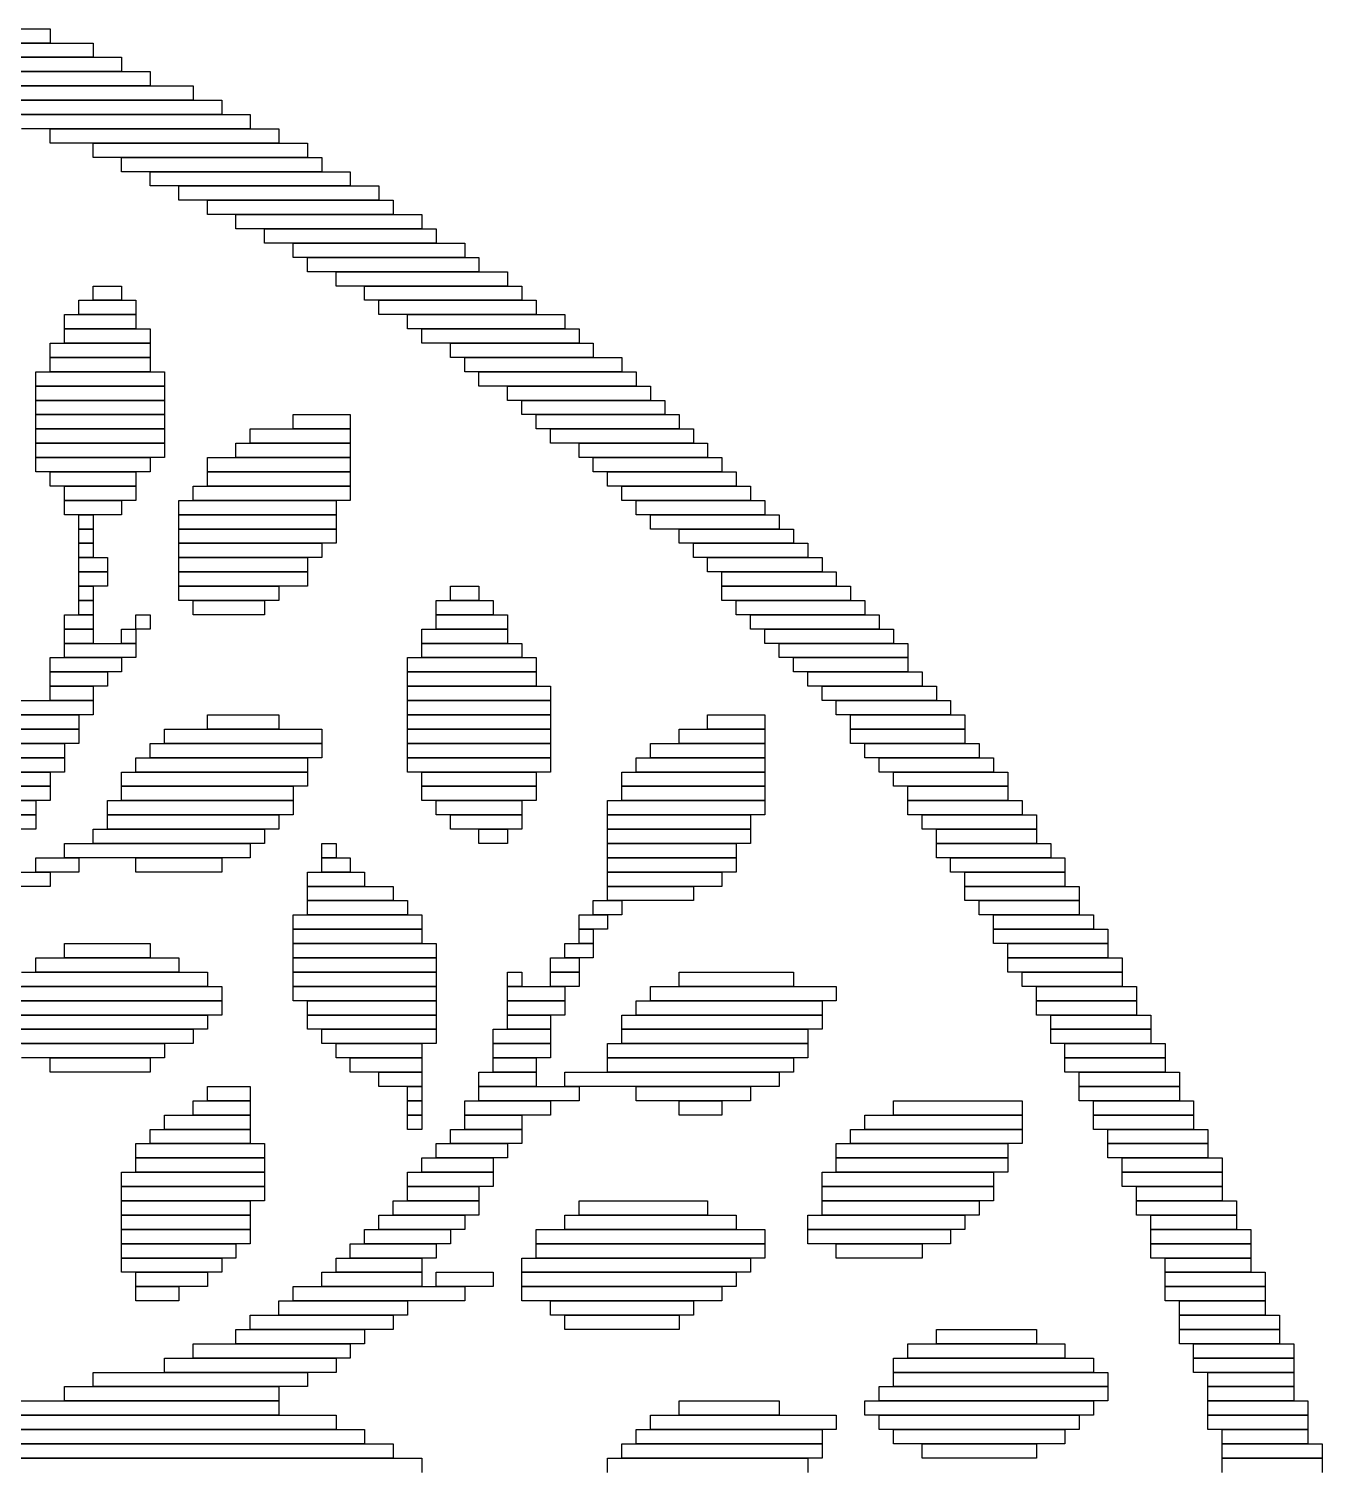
# Model space of a CAD drawing. Extents: x 28 to 995, y 169 to 891.
# Drawn here: x 223.5 to 314, y 356.5 to 457 of the extents above; entities that cross this region are included whole.
import ezdxf

# ---------------------------------------------------------------- set-up
doc = ezdxf.new("R2010")
doc.units = 0

msp = doc.modelspace()

# ---------------------------------------------------------------- linework, layer by layer
for p, q in [((203, 457), (225, 457)), ((225, 457), (225, 456)), ((225, 456), (203, 456)), ((207, 456), (228, 456)), ((228, 456), (228, 455)), ((228, 455), (207, 455)), ((211, 455), (230, 455)), ((230, 455), (230, 454)), ((230, 454), (211, 454)), ((215, 454), (232, 454)), ((232, 454), (232, 453)), ((232, 453), (215, 453)), ((217, 453), (235, 453)), ((235, 453), (235, 452)), ((235, 452), (217, 452)), ((220, 452), (237, 452)), ((237, 452), (237, 451)), ((237, 451), (220, 451)), ((223, 451), (239, 451)), ((239, 451), (239, 450)), ((239, 450), (223, 450)), ((225, 450), (241, 450)), ((225, 449), (225, 450)), ((241, 450), (241, 449)), ((241, 449), (225, 449)), ((228, 449), (243, 449)), ((228, 448), (228, 449)), ((243, 449), (243, 448)), ((243, 448), (228, 448)), ((230, 448), (244, 448)), ((230, 447), (230, 448)), ((244, 448), (244, 447)), ((244, 447), (230, 447)), ((232, 447), (246, 447)), ((232, 446), (232, 447)), ((246, 447), (246, 446)), ((246, 446), (232, 446)), ((234, 446), (248, 446)), ((234, 445), (234, 446)), ((248, 446), (248, 445)), ((248, 445), (234, 445)), ((236, 445), (249, 445)), ((236, 444), (236, 445)), ((249, 445), (249, 444)), ((249, 444), (236, 444)), ((238, 444), (251, 444)), ((238, 443), (238, 444)), ((251, 444), (251, 443)), ((251, 443), (238, 443)), ((240, 443), (252, 443)), ((240, 442), (240, 443)), ((252, 443), (252, 442)), ((252, 442), (240, 442)), ((242, 442), (254, 442)), ((242, 441), (242, 442)), ((254, 442), (254, 441)), ((254, 441), (242, 441)), ((243, 441), (255, 441)), ((243, 440), (243, 441)), ((255, 441), (255, 440)), ((255, 440), (243, 440)), ((245, 440), (257, 440)), ((245, 439), (245, 440)), ((257, 440), (257, 439)), ((228, 439), (230, 439)), ((228, 438), (228, 439)), ((230, 439), (230, 438)), ((257, 439), (245, 439)), ((247, 439), (258, 439)), ((247, 438), (247, 439)), ((258, 439), (258, 438)), ((227, 438), (231, 438)), ((227, 437), (227, 438)), ((230, 438), (228, 438)), ((231, 438), (231, 437)), ((258, 438), (247, 438)), ((248, 438), (259, 438)), ((248, 437), (248, 438)), ((259, 438), (259, 437)), ((226, 437), (231, 437)), ((226, 436), (226, 437)), ((231, 437), (227, 437)), ((231, 437), (231, 436)), ((259, 437), (248, 437)), ((250, 437), (261, 437)), ((250, 436), (250, 437)), ((261, 437), (261, 436)), ((231, 436), (226, 436)), ((226, 436), (232, 436)), ((226, 435), (226, 436)), ((232, 436), (232, 435)), ((261, 436), (250, 436)), ((251, 436), (262, 436)), ((251, 435), (251, 436)), ((262, 436), (262, 435)), ((225, 435), (232, 435)), ((225, 434), (225, 435)), ((232, 435), (226, 435)), ((232, 435), (232, 434)), ((262, 435), (251, 435)), ((253, 435), (263, 435)), ((253, 434), (253, 435)), ((263, 435), (263, 434)), ((232, 434), (225, 434)), ((225, 434), (232, 434)), ((225, 433), (225, 434)), ((232, 434), (232, 433)), ((263, 434), (253, 434)), ((254, 434), (265, 434)), ((254, 433), (254, 434)), ((265, 434), (265, 433)), ((224, 433), (233, 433)), ((224, 432), (224, 433)), ((232, 433), (225, 433)), ((233, 433), (233, 432)), ((265, 433), (254, 433)), ((255, 433), (266, 433)), ((255, 432), (255, 433)), ((266, 433), (266, 432)), ((233, 432), (224, 432)), ((224, 432), (233, 432)), ((224, 431), (224, 432)), ((233, 432), (233, 431)), ((266, 432), (255, 432)), ((257, 432), (267, 432)), ((257, 431), (257, 432)), ((267, 432), (267, 431)), ((233, 431), (224, 431)), ((224, 431), (233, 431)), ((224, 430), (224, 431)), ((233, 431), (233, 430)), ((267, 431), (257, 431)), ((258, 431), (268, 431)), ((258, 430), (258, 431)), ((268, 431), (268, 430)), ((233, 430), (224, 430)), ((224, 430), (233, 430)), ((224, 429), (224, 430)), ((233, 430), (233, 429)), ((242, 430), (246, 430)), ((242, 429), (242, 430)), ((246, 430), (246, 429)), ((268, 430), (258, 430)), ((259, 430), (269, 430)), ((259, 429), (259, 430)), ((269, 430), (269, 429)), ((233, 429), (224, 429)), ((224, 429), (233, 429)), ((224, 428), (224, 429)), ((233, 429), (233, 428)), ((239, 429), (246, 429)), ((239, 428), (239, 429)), ((246, 429), (242, 429)), ((246, 429), (246, 428)), ((269, 429), (259, 429)), ((260, 429), (270, 429)), ((260, 428), (260, 429)), ((270, 429), (270, 428)), ((233, 428), (224, 428)), ((224, 428), (233, 428)), ((224, 427), (224, 428)), ((233, 428), (233, 427)), ((238, 428), (246, 428)), ((238, 427), (238, 428)), ((246, 428), (239, 428)), ((246, 428), (246, 427)), ((270, 428), (260, 428)), ((262, 428), (271, 428)), ((262, 427), (262, 428)), ((271, 428), (271, 427)), ((233, 427), (224, 427)), ((224, 427), (232, 427)), ((224, 426), (224, 427)), ((232, 427), (232, 426)), ((236, 427), (246, 427)), ((236, 426), (236, 427)), ((246, 427), (238, 427)), ((246, 427), (246, 426)), ((271, 427), (262, 427)), ((263, 427), (272, 427)), ((263, 426), (263, 427)), ((272, 427), (272, 426)), ((232, 426), (224, 426)), ((225, 426), (231, 426)), ((225, 425), (225, 426)), ((231, 426), (231, 425)), ((246, 426), (236, 426)), ((236, 426), (246, 426)), ((236, 425), (236, 426)), ((246, 426), (246, 425)), ((272, 426), (263, 426)), ((264, 426), (273, 426)), ((264, 425), (264, 426)), ((273, 426), (273, 425)), ((231, 425), (225, 425)), ((226, 425), (231, 425)), ((226, 424), (226, 425)), ((231, 425), (231, 424)), ((235, 425), (246, 425)), ((235, 424), (235, 425)), ((246, 425), (236, 425)), ((246, 425), (246, 424)), ((273, 425), (264, 425)), ((265, 425), (274, 425)), ((265, 424), (265, 425)), ((274, 425), (274, 424)), ((231, 424), (226, 424)), ((226, 424), (230, 424)), ((226, 423), (226, 424)), ((230, 424), (230, 423)), ((234, 424), (245, 424)), ((234, 423), (234, 424)), ((246, 424), (235, 424)), ((245, 424), (245, 423)), ((274, 424), (265, 424)), ((266, 424), (275, 424)), ((266, 423), (266, 424)), ((275, 424), (275, 423)), ((230, 423), (226, 423)), ((227, 423), (228, 423)), ((227, 422), (227, 423)), ((228, 423), (228, 422)), ((245, 423), (234, 423)), ((234, 423), (245, 423)), ((234, 422), (234, 423)), ((245, 423), (245, 422)), ((275, 423), (266, 423)), ((267, 423), (276, 423)), ((267, 422), (267, 423)), ((276, 423), (276, 422)), ((228, 422), (227, 422)), ((227, 422), (228, 422)), ((227, 421), (227, 422)), ((228, 422), (228, 421)), ((245, 422), (234, 422)), ((234, 422), (245, 422)), ((234, 421), (234, 422)), ((245, 422), (245, 421)), ((276, 422), (267, 422)), ((269, 422), (277, 422)), ((269, 421), (269, 422)), ((277, 422), (277, 421)), ((228, 421), (227, 421)), ((227, 421), (228, 421)), ((227, 420), (227, 421)), ((228, 421), (228, 420)), ((245, 421), (234, 421)), ((234, 421), (244, 421)), ((234, 420), (234, 421)), ((244, 421), (244, 420)), ((277, 421), (269, 421)), ((270, 421), (278, 421)), ((270, 420), (270, 421)), ((278, 421), (278, 420)), ((228, 420), (227, 420)), ((227, 420), (229, 420)), ((227, 419), (227, 420)), ((229, 420), (229, 419)), ((244, 420), (234, 420)), ((234, 420), (243, 420)), ((234, 419), (234, 420)), ((243, 420), (243, 419)), ((278, 420), (270, 420)), ((271, 420), (279, 420)), ((271, 419), (271, 420)), ((279, 420), (279, 419)), ((229, 419), (227, 419)), ((227, 419), (229, 419)), ((227, 418), (227, 419)), ((229, 419), (229, 418)), ((243, 419), (234, 419)), ((234, 419), (243, 419)), ((234, 418), (234, 419)), ((243, 419), (243, 418)), ((279, 419), (271, 419)), ((272, 419), (280, 419)), ((272, 418), (272, 419)), ((280, 419), (280, 418)), ((229, 418), (227, 418)), ((227, 418), (228, 418)), ((227, 417), (227, 418)), ((228, 418), (228, 417)), ((243, 418), (234, 418)), ((234, 418), (241, 418)), ((234, 417), (234, 418)), ((241, 418), (241, 417)), ((253, 418), (255, 418)), ((253, 417), (253, 418)), ((255, 418), (255, 417)), ((280, 418), (272, 418)), ((272, 418), (281, 418)), ((272, 417), (272, 418)), ((281, 418), (281, 417)), ((228, 417), (227, 417)), ((227, 417), (228, 417)), ((227, 416), (227, 417)), ((228, 417), (228, 416)), ((241, 417), (234, 417)), ((235, 417), (240, 417)), ((235, 416), (235, 417)), ((240, 417), (240, 416)), ((252, 417), (256, 417)), ((252, 416), (252, 417)), ((255, 417), (253, 417)), ((256, 417), (256, 416)), ((281, 417), (272, 417)), ((273, 417), (282, 417)), ((273, 416), (273, 417)), ((282, 417), (282, 416)), ((226, 416), (228, 416)), ((226, 415), (226, 416)), ((228, 416), (227, 416)), ((228, 416), (228, 415)), ((231, 416), (232, 416)), ((231, 415), (231, 416)), ((232, 416), (232, 415)), ((240, 416), (235, 416)), ((256, 416), (252, 416)), ((252, 416), (257, 416)), ((252, 415), (252, 416)), ((257, 416), (257, 415)), ((282, 416), (273, 416)), ((274, 416), (283, 416)), ((274, 415), (274, 416)), ((283, 416), (283, 415)), ((228, 415), (226, 415)), ((226, 415), (228, 415)), ((226, 414), (226, 415)), ((228, 415), (228, 414)), ((230, 415), (231, 415)), ((230, 414), (230, 415)), ((232, 415), (231, 415)), ((231, 415), (231, 414)), ((251, 415), (257, 415)), ((251, 414), (251, 415)), ((257, 415), (252, 415)), ((257, 415), (257, 414)), ((283, 415), (274, 415)), ((275, 415), (284, 415)), ((275, 414), (275, 415)), ((284, 415), (284, 414)), ((228, 414), (226, 414)), ((226, 414), (231, 414)), ((226, 413), (226, 414)), ((231, 414), (230, 414)), ((231, 414), (231, 413)), ((257, 414), (251, 414)), ((251, 414), (258, 414)), ((251, 413), (251, 414)), ((258, 414), (258, 413)), ((284, 414), (275, 414)), ((276, 414), (285, 414)), ((276, 413), (276, 414)), ((285, 414), (285, 413)), ((225, 413), (230, 413)), ((225, 412), (225, 413)), ((231, 413), (226, 413)), ((230, 413), (230, 412)), ((250, 413), (259, 413)), ((250, 412), (250, 413)), ((258, 413), (251, 413)), ((259, 413), (259, 412)), ((285, 413), (276, 413)), ((277, 413), (285, 413)), ((277, 412), (277, 413)), ((285, 413), (285, 412)), ((230, 412), (225, 412)), ((225, 412), (229, 412)), ((225, 411), (225, 412)), ((229, 412), (229, 411)), ((259, 412), (250, 412)), ((250, 412), (259, 412)), ((250, 411), (250, 412)), ((259, 412), (259, 411)), ((285, 412), (277, 412)), ((278, 412), (286, 412)), ((278, 411), (278, 412)), ((286, 412), (286, 411)), ((229, 411), (225, 411)), ((225, 411), (228, 411)), ((225, 410), (225, 411)), ((228, 411), (228, 410)), ((259, 411), (250, 411)), ((250, 411), (260, 411)), ((250, 410), (250, 411)), ((260, 411), (260, 410)), ((286, 411), (278, 411)), ((279, 411), (287, 411)), ((279, 410), (279, 411)), ((287, 411), (287, 410)), ((222, 410), (228, 410)), ((228, 410), (225, 410)), ((228, 410), (228, 409)), ((260, 410), (250, 410)), ((250, 410), (260, 410)), ((250, 409), (250, 410)), ((260, 410), (260, 409)), ((287, 410), (279, 410)), ((280, 410), (288, 410)), ((280, 409), (280, 410)), ((288, 410), (288, 409)), ((228, 409), (222, 409)), ((222, 409), (227, 409)), ((227, 409), (227, 408)), ((236, 409), (241, 409)), ((236, 408), (236, 409)), ((241, 409), (241, 408)), ((260, 409), (250, 409)), ((250, 409), (260, 409)), ((250, 408), (250, 409)), ((260, 409), (260, 408)), ((271, 409), (275, 409)), ((271, 408), (271, 409)), ((275, 409), (275, 408)), ((288, 409), (280, 409)), ((281, 409), (289, 409)), ((281, 408), (281, 409)), ((289, 409), (289, 408)), ((227, 408), (222, 408)), ((222, 408), (227, 408)), ((227, 408), (227, 407)), ((233, 408), (244, 408)), ((233, 407), (233, 408)), ((241, 408), (236, 408)), ((244, 408), (244, 407)), ((260, 408), (250, 408)), ((250, 408), (260, 408)), ((250, 407), (250, 408)), ((260, 408), (260, 407)), ((269, 408), (275, 408)), ((269, 407), (269, 408)), ((275, 408), (271, 408)), ((275, 408), (275, 407)), ((289, 408), (281, 408)), ((281, 408), (289, 408)), ((281, 407), (281, 408)), ((289, 408), (289, 407)), ((221, 407), (226, 407)), ((227, 407), (222, 407)), ((226, 407), (226, 406)), ((232, 407), (244, 407)), ((232, 406), (232, 407)), ((244, 407), (233, 407)), ((244, 407), (244, 406)), ((260, 407), (250, 407)), ((250, 407), (260, 407)), ((250, 406), (250, 407)), ((260, 407), (260, 406)), ((267, 407), (275, 407)), ((267, 406), (267, 407)), ((275, 407), (269, 407)), ((275, 407), (275, 406)), ((289, 407), (281, 407)), ((282, 407), (290, 407)), ((282, 406), (282, 407)), ((290, 407), (290, 406)), ((226, 406), (221, 406)), ((221, 406), (226, 406)), ((226, 406), (226, 405)), ((231, 406), (243, 406)), ((231, 405), (231, 406)), ((244, 406), (232, 406)), ((243, 406), (243, 405)), ((260, 406), (250, 406)), ((250, 406), (260, 406)), ((250, 405), (250, 406)), ((260, 406), (260, 405)), ((266, 406), (275, 406)), ((266, 405), (266, 406)), ((275, 406), (267, 406)), ((275, 406), (275, 405)), ((290, 406), (282, 406)), ((283, 406), (291, 406)), ((283, 405), (283, 406)), ((291, 406), (291, 405)), ((226, 405), (221, 405)), ((221, 405), (225, 405)), ((225, 405), (225, 404)), ((230, 405), (243, 405)), ((230, 404), (230, 405)), ((243, 405), (231, 405)), ((243, 405), (243, 404)), ((260, 405), (250, 405)), ((251, 405), (259, 405)), ((251, 404), (251, 405)), ((259, 405), (259, 404)), ((265, 405), (275, 405)), ((265, 404), (265, 405)), ((275, 405), (266, 405)), ((275, 405), (275, 404)), ((291, 405), (283, 405)), ((284, 405), (292, 405)), ((284, 404), (284, 405)), ((292, 405), (292, 404)), ((220, 404), (225, 404)), ((225, 404), (221, 404)), ((225, 404), (225, 403)), ((243, 404), (230, 404)), ((230, 404), (242, 404)), ((230, 403), (230, 404)), ((242, 404), (242, 403)), ((259, 404), (251, 404)), ((251, 404), (259, 404)), ((251, 403), (251, 404)), ((259, 404), (259, 403)), ((275, 404), (265, 404)), ((265, 404), (275, 404)), ((265, 403), (265, 404)), ((275, 404), (275, 403)), ((292, 404), (284, 404)), ((285, 404), (292, 404)), ((285, 403), (285, 404)), ((292, 404), (292, 403)), ((219, 402), (224, 402)), ((225, 403), (220, 403)), ((220, 403), (224, 403)), ((224, 402), (220, 402)), ((224, 403), (224, 402)), ((224, 402), (224, 401)), ((229, 403), (242, 403)), ((229, 402), (229, 403)), ((242, 402), (229, 402)), ((229, 402), (241, 402)), ((229, 401), (229, 402)), ((242, 403), (230, 403)), ((241, 402), (241, 401)), ((242, 403), (242, 402)), ((259, 403), (251, 403)), ((252, 403), (258, 403)), ((252, 402), (252, 403)), ((258, 402), (252, 402)), ((253, 402), (258, 402)), ((253, 401), (253, 402)), ((258, 403), (258, 402)), ((258, 402), (258, 401)), ((264, 403), (275, 403)), ((264, 402), (264, 403)), ((275, 402), (264, 402)), ((264, 402), (274, 402)), ((264, 401), (264, 402)), ((275, 403), (265, 403)), ((274, 402), (274, 401)), ((275, 403), (275, 402)), ((292, 403), (285, 403)), ((285, 403), (293, 403)), ((285, 402), (285, 403)), ((293, 402), (285, 402)), ((286, 402), (294, 402)), ((286, 401), (286, 402)), ((293, 403), (293, 402)), ((294, 402), (294, 401)), ((224, 401), (219, 401)), ((228, 401), (240, 401)), ((228, 400), (228, 401)), ((241, 401), (229, 401)), ((240, 401), (240, 400)), ((258, 401), (253, 401)), ((255, 401), (257, 401)), ((255, 400), (255, 401)), ((257, 401), (257, 400)), ((274, 401), (264, 401)), ((264, 401), (274, 401)), ((264, 400), (264, 401)), ((274, 401), (274, 400)), ((294, 401), (286, 401)), ((287, 401), (294, 401)), ((287, 400), (287, 401)), ((294, 401), (294, 400)), ((226, 400), (239, 400)), ((226, 399), (226, 400)), ((240, 400), (228, 400)), ((239, 400), (239, 399)), ((244, 400), (245, 400)), ((244, 399), (244, 400)), ((245, 400), (245, 399)), ((257, 400), (255, 400)), ((274, 400), (264, 400)), ((264, 400), (273, 400)), ((264, 399), (264, 400)), ((273, 400), (273, 399)), ((294, 400), (287, 400)), ((287, 400), (295, 400)), ((287, 399), (287, 400)), ((295, 400), (295, 399)), ((224, 399), (227, 399)), ((224, 398), (224, 399)), ((239, 399), (226, 399)), ((227, 399), (227, 398)), ((231, 399), (237, 399)), ((231, 398), (231, 399)), ((237, 399), (237, 398)), ((245, 399), (244, 399)), ((244, 399), (246, 399)), ((244, 398), (244, 399)), ((246, 399), (246, 398)), ((273, 399), (264, 399)), ((264, 399), (273, 399)), ((264, 398), (264, 399)), ((273, 399), (273, 398)), ((295, 399), (287, 399)), ((288, 399), (296, 399)), ((288, 398), (288, 399)), ((296, 399), (296, 398)), ((216, 398), (225, 398)), ((227, 398), (224, 398)), ((225, 398), (225, 397)), ((237, 398), (231, 398)), ((243, 398), (247, 398)), ((243, 397), (243, 398)), ((246, 398), (244, 398)), ((247, 398), (247, 397)), ((273, 398), (264, 398)), ((264, 398), (272, 398)), ((264, 397), (264, 398)), ((272, 398), (272, 397)), ((296, 398), (288, 398)), ((289, 398), (296, 398)), ((289, 397), (289, 398)), ((296, 398), (296, 397)), ((225, 397), (216, 397)), ((247, 397), (243, 397)), ((243, 397), (249, 397)), ((243, 396), (243, 397)), ((249, 397), (249, 396)), ((272, 397), (264, 397)), ((264, 397), (270, 397)), ((264, 396), (264, 397)), ((270, 397), (270, 396)), ((296, 397), (289, 397)), ((289, 397), (297, 397)), ((289, 396), (289, 397)), ((297, 397), (297, 396)), ((249, 396), (243, 396)), ((243, 396), (250, 396)), ((243, 395), (243, 396)), ((250, 396), (250, 395)), ((263, 396), (265, 396)), ((263, 395), (263, 396)), ((270, 396), (264, 396)), ((265, 396), (265, 395)), ((297, 396), (289, 396)), ((290, 396), (297, 396)), ((290, 395), (290, 396)), ((297, 396), (297, 395)), ((242, 395), (251, 395)), ((242, 394), (242, 395)), ((250, 395), (243, 395)), ((251, 395), (251, 394)), ((262, 395), (264, 395)), ((262, 394), (262, 395)), ((265, 395), (263, 395)), ((264, 395), (264, 394)), ((297, 395), (290, 395)), ((291, 395), (298, 395)), ((291, 394), (291, 395)), ((298, 395), (298, 394)), ((251, 394), (242, 394)), ((242, 394), (251, 394)), ((242, 393), (242, 394)), ((251, 394), (251, 393)), ((264, 394), (262, 394)), ((262, 394), (263, 394)), ((262, 393), (262, 394)), ((263, 394), (263, 393)), ((298, 394), (291, 394)), ((291, 394), (299, 394)), ((291, 393), (291, 394)), ((299, 394), (299, 393)), ((226, 393), (232, 393)), ((226, 392), (226, 393)), ((232, 393), (232, 392)), ((251, 393), (242, 393)), ((242, 393), (252, 393)), ((242, 392), (242, 393)), ((252, 393), (252, 392)), ((261, 393), (263, 393)), ((261, 392), (261, 393)), ((263, 393), (262, 393)), ((263, 393), (263, 392)), ((299, 393), (291, 393)), ((292, 393), (299, 393)), ((292, 392), (292, 393)), ((299, 393), (299, 392)), ((224, 392), (234, 392)), ((224, 391), (224, 392)), ((232, 392), (226, 392)), ((234, 392), (234, 391)), ((252, 392), (242, 392)), ((242, 392), (252, 392)), ((242, 391), (242, 392)), ((252, 392), (252, 391)), ((260, 392), (262, 392)), ((260, 391), (260, 392)), ((263, 392), (261, 392)), ((262, 392), (262, 391)), ((299, 392), (292, 392)), ((292, 392), (300, 392)), ((292, 391), (292, 392)), ((300, 392), (300, 391)), ((223, 391), (236, 391)), ((234, 391), (224, 391)), ((236, 391), (236, 390)), ((252, 391), (242, 391)), ((242, 391), (252, 391)), ((242, 390), (242, 391)), ((252, 391), (252, 390)), ((257, 391), (258, 391)), ((257, 390), (257, 391)), ((258, 391), (258, 390)), ((262, 391), (260, 391)), ((260, 391), (262, 391)), ((260, 390), (260, 391)), ((262, 391), (262, 390)), ((269, 391), (277, 391)), ((269, 390), (269, 391)), ((277, 391), (277, 390)), ((300, 391), (292, 391)), ((293, 391), (300, 391)), ((293, 390), (293, 391)), ((300, 391), (300, 390)), ((222, 390), (237, 390)), ((236, 390), (223, 390)), ((237, 390), (237, 389)), ((252, 390), (242, 390)), ((242, 390), (252, 390)), ((242, 389), (242, 390)), ((252, 390), (252, 389)), ((258, 390), (257, 390)), ((257, 390), (261, 390)), ((257, 389), (257, 390)), ((262, 390), (260, 390)), ((261, 390), (261, 389)), ((267, 390), (280, 390)), ((267, 389), (267, 390)), ((277, 390), (269, 390)), ((280, 390), (280, 389)), ((300, 390), (293, 390)), ((294, 390), (301, 390)), ((294, 389), (294, 390)), ((301, 390), (301, 389)), ((202, 389), (237, 389)), ((237, 389), (222, 389)), ((237, 389), (237, 388)), ((252, 389), (242, 389)), ((243, 389), (252, 389)), ((243, 388), (243, 389)), ((252, 389), (252, 388)), ((261, 389), (257, 389)), ((257, 389), (261, 389)), ((257, 388), (257, 389)), ((261, 389), (261, 388)), ((266, 389), (279, 389)), ((266, 388), (266, 389)), ((280, 389), (267, 389)), ((279, 389), (279, 388)), ((301, 389), (294, 389)), ((294, 389), (301, 389)), ((294, 388), (294, 389)), ((301, 389), (301, 388)), ((237, 388), (202, 388)), ((221, 388), (236, 388)), ((236, 388), (236, 387)), ((252, 388), (243, 388)), ((243, 388), (252, 388)), ((243, 387), (243, 388)), ((252, 388), (252, 387)), ((261, 388), (257, 388)), ((257, 388), (260, 388)), ((257, 387), (257, 388)), ((260, 388), (260, 387)), ((265, 388), (279, 388)), ((265, 387), (265, 388)), ((279, 388), (266, 388)), ((279, 388), (279, 387)), ((301, 388), (294, 388)), ((295, 388), (302, 388)), ((295, 387), (295, 388)), ((302, 388), (302, 387)), ((236, 387), (221, 387)), ((222, 387), (235, 387)), ((235, 387), (235, 386)), ((252, 387), (243, 387)), ((244, 387), (252, 387)), ((244, 386), (244, 387)), ((252, 387), (252, 386)), ((256, 387), (260, 387)), ((256, 386), (256, 387)), ((260, 387), (257, 387)), ((260, 387), (260, 386)), ((279, 387), (265, 387)), ((265, 387), (278, 387)), ((265, 386), (265, 387)), ((278, 387), (278, 386)), ((302, 387), (295, 387)), ((295, 387), (302, 387)), ((295, 386), (295, 387)), ((302, 387), (302, 386)), ((235, 386), (222, 386)), ((223, 386), (233, 386)), ((233, 386), (233, 385)), ((252, 386), (244, 386)), ((245, 386), (251, 386)), ((245, 385), (245, 386)), ((251, 386), (251, 385)), ((260, 386), (256, 386)), ((256, 386), (260, 386)), ((256, 385), (256, 386)), ((260, 386), (260, 385)), ((264, 386), (278, 386)), ((264, 385), (264, 386)), ((278, 386), (265, 386)), ((278, 386), (278, 385)), ((302, 386), (295, 386)), ((296, 386), (303, 386)), ((296, 385), (296, 386)), ((303, 386), (303, 385)), ((233, 385), (223, 385)), ((225, 385), (232, 385)), ((225, 384), (225, 385)), ((232, 385), (232, 384)), ((251, 385), (245, 385)), ((246, 385), (251, 385)), ((246, 384), (246, 385)), ((251, 385), (251, 384)), ((260, 385), (256, 385)), ((256, 385), (259, 385)), ((256, 384), (256, 385)), ((259, 385), (259, 384)), ((278, 385), (264, 385)), ((264, 385), (277, 385)), ((264, 384), (264, 385)), ((277, 385), (277, 384)), ((303, 385), (296, 385)), ((296, 385), (303, 385)), ((296, 384), (296, 385)), ((303, 385), (303, 384)), ((232, 384), (225, 384)), ((251, 384), (246, 384)), ((248, 384), (251, 384)), ((248, 383), (248, 384)), ((251, 384), (251, 383)), ((255, 384), (259, 384)), ((255, 383), (255, 384)), ((259, 384), (256, 384)), ((259, 384), (259, 383)), ((261, 384), (276, 384)), ((261, 383), (261, 384)), ((277, 384), (264, 384)), ((276, 384), (276, 383)), ((303, 384), (296, 384)), ((297, 384), (304, 384)), ((297, 383), (297, 384)), ((304, 384), (304, 383)), ((236, 383), (239, 383)), ((236, 382), (236, 383)), ((239, 383), (239, 382)), ((251, 383), (248, 383)), ((250, 383), (251, 383)), ((250, 382), (250, 383)), ((251, 383), (251, 382)), ((259, 383), (255, 383)), ((255, 383), (262, 383)), ((255, 382), (255, 383)), ((276, 383), (261, 383)), ((262, 383), (262, 382)), ((266, 383), (274, 383)), ((266, 382), (266, 383)), ((274, 383), (274, 382)), ((304, 383), (297, 383)), ((297, 383), (304, 383)), ((297, 382), (297, 383)), ((304, 383), (304, 382)), ((235, 382), (239, 382)), ((235, 381), (235, 382)), ((239, 382), (236, 382)), ((239, 382), (239, 381)), ((251, 382), (250, 382)), ((250, 382), (251, 382)), ((250, 381), (250, 382)), ((251, 382), (251, 381)), ((254, 382), (260, 382)), ((254, 381), (254, 382)), ((262, 382), (255, 382)), ((260, 382), (260, 381)), ((274, 382), (266, 382)), ((269, 382), (272, 382)), ((269, 381), (269, 382)), ((272, 382), (272, 381)), ((284, 382), (293, 382)), ((284, 381), (284, 382)), ((293, 382), (293, 381)), ((304, 382), (297, 382)), ((298, 382), (305, 382)), ((298, 381), (298, 382)), ((305, 382), (305, 381)), ((233, 381), (239, 381)), ((233, 380), (233, 381)), ((239, 381), (235, 381)), ((239, 381), (239, 380)), ((251, 381), (250, 381)), ((250, 381), (251, 381)), ((250, 380), (250, 381)), ((251, 381), (251, 380)), ((260, 381), (254, 381)), ((254, 381), (258, 381)), ((254, 380), (254, 381)), ((258, 381), (258, 380)), ((272, 381), (269, 381)), ((282, 381), (293, 381)), ((282, 380), (282, 381)), ((293, 381), (284, 381)), ((293, 381), (293, 380)), ((305, 381), (298, 381)), ((298, 381), (305, 381)), ((298, 380), (298, 381)), ((305, 381), (305, 380)), ((232, 380), (239, 380)), ((232, 379), (232, 380)), ((239, 380), (233, 380)), ((239, 380), (239, 379)), ((251, 380), (250, 380)), ((253, 380), (258, 380)), ((253, 379), (253, 380)), ((258, 380), (254, 380)), ((258, 380), (258, 379)), ((281, 380), (293, 380)), ((281, 379), (281, 380)), ((293, 380), (282, 380)), ((293, 380), (293, 379)), ((305, 380), (298, 380)), ((299, 380), (306, 380)), ((299, 379), (299, 380)), ((306, 380), (306, 379)), ((231, 379), (240, 379)), ((231, 378), (231, 379)), ((239, 379), (232, 379)), ((240, 379), (240, 378)), ((252, 379), (257, 379)), ((252, 378), (252, 379)), ((258, 379), (253, 379)), ((257, 379), (257, 378)), ((280, 379), (292, 379)), ((280, 378), (280, 379)), ((293, 379), (281, 379)), ((292, 379), (292, 378)), ((306, 379), (299, 379)), ((299, 379), (306, 379)), ((299, 378), (299, 379)), ((306, 379), (306, 378)), ((240, 378), (231, 378)), ((231, 378), (240, 378)), ((231, 377), (231, 378)), ((240, 378), (240, 377)), ((251, 378), (256, 378)), ((251, 377), (251, 378)), ((257, 378), (252, 378)), ((256, 378), (256, 377)), ((292, 378), (280, 378)), ((280, 378), (292, 378)), ((280, 377), (280, 378)), ((292, 378), (292, 377)), ((306, 378), (299, 378)), ((300, 378), (307, 378)), ((300, 377), (300, 378)), ((307, 378), (307, 377)), ((230, 377), (240, 377)), ((230, 376), (230, 377)), ((240, 377), (231, 377)), ((240, 377), (240, 376)), ((250, 377), (256, 377)), ((250, 376), (250, 377)), ((256, 377), (251, 377)), ((256, 377), (256, 376)), ((279, 377), (291, 377)), ((279, 376), (279, 377)), ((292, 377), (280, 377)), ((291, 377), (291, 376)), ((307, 377), (300, 377)), ((300, 377), (307, 377)), ((300, 376), (300, 377)), ((307, 377), (307, 376)), ((240, 376), (230, 376)), ((230, 376), (240, 376)), ((230, 375), (230, 376)), ((240, 376), (240, 375)), ((256, 376), (250, 376)), ((250, 376), (255, 376)), ((250, 375), (250, 376)), ((255, 376), (255, 375)), ((291, 376), (279, 376)), ((279, 376), (291, 376)), ((279, 375), (279, 376)), ((291, 376), (291, 375)), ((307, 376), (300, 376)), ((301, 376), (307, 376)), ((301, 375), (301, 376)), ((307, 376), (307, 375)), ((240, 375), (230, 375)), ((230, 375), (239, 375)), ((230, 374), (230, 375)), ((239, 375), (239, 374)), ((249, 375), (255, 375)), ((249, 374), (249, 375)), ((255, 375), (250, 375)), ((255, 375), (255, 374)), ((262, 375), (271, 375)), ((262, 374), (262, 375)), ((271, 375), (271, 374)), ((291, 375), (279, 375)), ((279, 375), (290, 375)), ((279, 374), (279, 375)), ((290, 375), (290, 374)), ((307, 375), (301, 375)), ((301, 375), (308, 375)), ((301, 374), (301, 375)), ((308, 375), (308, 374)), ((239, 374), (230, 374)), ((230, 374), (239, 374)), ((230, 373), (230, 374)), ((239, 374), (239, 373)), ((248, 374), (254, 374)), ((248, 373), (248, 374)), ((255, 374), (249, 374)), ((254, 374), (254, 373)), ((261, 374), (273, 374)), ((261, 373), (261, 374)), ((271, 374), (262, 374)), ((273, 374), (273, 373)), ((278, 374), (289, 374)), ((278, 373), (278, 374)), ((290, 374), (279, 374)), ((289, 374), (289, 373)), ((308, 374), (301, 374)), ((302, 374), (308, 374)), ((302, 373), (302, 374)), ((308, 374), (308, 373)), ((239, 373), (230, 373)), ((230, 373), (239, 373)), ((230, 372), (230, 373)), ((239, 373), (239, 372)), ((247, 373), (253, 373)), ((247, 372), (247, 373)), ((254, 373), (248, 373)), ((253, 373), (253, 372)), ((259, 373), (275, 373)), ((259, 372), (259, 373)), ((273, 373), (261, 373)), ((275, 373), (275, 372)), ((289, 373), (278, 373)), ((278, 373), (288, 373)), ((278, 372), (278, 373)), ((288, 373), (288, 372)), ((308, 373), (302, 373)), ((302, 373), (309, 373)), ((302, 372), (302, 373)), ((309, 373), (309, 372)), ((239, 372), (230, 372)), ((230, 372), (238, 372)), ((230, 371), (230, 372)), ((238, 372), (238, 371)), ((246, 372), (252, 372)), ((246, 371), (246, 372)), ((253, 372), (247, 372)), ((252, 372), (252, 371)), ((275, 372), (259, 372)), ((259, 372), (275, 372)), ((259, 371), (259, 372)), ((275, 372), (275, 371)), ((288, 372), (278, 372)), ((280, 372), (286, 372)), ((280, 371), (280, 372)), ((286, 372), (286, 371)), ((309, 372), (302, 372)), ((302, 372), (309, 372)), ((302, 371), (302, 372)), ((309, 372), (309, 371)), ((238, 371), (230, 371)), ((230, 371), (237, 371)), ((230, 370), (230, 371)), ((237, 371), (237, 370)), ((245, 371), (251, 371)), ((245, 370), (245, 371)), ((252, 371), (246, 371)), ((251, 371), (251, 370)), ((258, 371), (274, 371)), ((258, 370), (258, 371)), ((275, 371), (259, 371)), ((274, 371), (274, 370)), ((286, 371), (280, 371)), ((309, 371), (302, 371)), ((303, 371), (309, 371)), ((303, 370), (303, 371)), ((309, 371), (309, 370)), ((237, 370), (230, 370)), ((231, 370), (236, 370)), ((231, 369), (231, 370)), ((236, 370), (236, 369)), ((244, 370), (251, 370)), ((244, 369), (244, 370)), ((251, 370), (245, 370)), ((251, 370), (251, 369)), ((252, 370), (256, 370)), ((252, 369), (252, 370)), ((256, 370), (256, 369)), ((274, 370), (258, 370)), ((258, 370), (273, 370)), ((258, 369), (258, 370)), ((273, 370), (273, 369)), ((309, 370), (303, 370)), ((303, 370), (310, 370)), ((303, 369), (303, 370)), ((310, 370), (310, 369)), ((236, 369), (231, 369)), ((231, 369), (234, 369)), ((231, 368), (231, 369)), ((234, 369), (234, 368)), ((242, 369), (254, 369)), ((242, 368), (242, 369)), ((251, 369), (244, 369)), ((256, 369), (252, 369)), ((254, 369), (254, 368)), ((273, 369), (258, 369)), ((258, 369), (272, 369)), ((258, 368), (258, 369)), ((272, 369), (272, 368)), ((310, 369), (303, 369)), ((303, 369), (310, 369)), ((303, 368), (303, 369)), ((310, 369), (310, 368)), ((234, 368), (231, 368)), ((241, 368), (250, 368)), ((241, 367), (241, 368)), ((254, 368), (242, 368)), ((250, 368), (250, 367)), ((272, 368), (258, 368)), ((260, 368), (270, 368)), ((260, 367), (260, 368)), ((270, 368), (270, 367)), ((310, 368), (303, 368)), ((304, 368), (310, 368)), ((304, 367), (304, 368)), ((310, 368), (310, 367)), ((239, 367), (249, 367)), ((239, 366), (239, 367)), ((250, 367), (241, 367)), ((249, 367), (249, 366)), ((270, 367), (260, 367)), ((261, 367), (269, 367)), ((261, 366), (261, 367)), ((269, 367), (269, 366)), ((310, 367), (304, 367)), ((304, 367), (311, 367)), ((304, 366), (304, 367)), ((311, 367), (311, 366)), ((238, 366), (247, 366)), ((238, 365), (238, 366)), ((249, 366), (239, 366)), ((247, 366), (247, 365)), ((269, 366), (261, 366)), ((287, 366), (294, 366)), ((287, 365), (287, 366)), ((294, 366), (294, 365)), ((311, 366), (304, 366)), ((304, 366), (311, 366)), ((304, 365), (304, 366)), ((311, 366), (311, 365)), ((235, 365), (246, 365)), ((235, 364), (235, 365)), ((247, 365), (238, 365)), ((246, 365), (246, 364)), ((285, 365), (296, 365)), ((285, 364), (285, 365)), ((294, 365), (287, 365)), ((296, 365), (296, 364)), ((311, 365), (304, 365)), ((305, 365), (312, 365)), ((305, 364), (305, 365)), ((312, 365), (312, 364)), ((233, 364), (245, 364)), ((233, 363), (233, 364)), ((246, 364), (235, 364)), ((245, 364), (245, 363)), ((284, 364), (298, 364)), ((284, 363), (284, 364)), ((296, 364), (285, 364)), ((298, 364), (298, 363)), ((312, 364), (305, 364)), ((305, 364), (312, 364)), ((305, 363), (305, 364)), ((312, 364), (312, 363)), ((228, 363), (243, 363)), ((228, 362), (228, 363)), ((245, 363), (233, 363)), ((243, 363), (243, 362)), ((298, 363), (284, 363)), ((284, 363), (299, 363)), ((284, 362), (284, 363)), ((299, 363), (299, 362)), ((312, 363), (305, 363)), ((306, 363), (312, 363)), ((306, 362), (306, 363)), ((312, 363), (312, 362)), ((226, 362), (241, 362)), ((226, 361), (226, 362)), ((243, 362), (228, 362)), ((241, 362), (241, 361)), ((283, 362), (299, 362)), ((283, 361), (283, 362)), ((299, 362), (284, 362)), ((299, 362), (299, 361)), ((312, 362), (306, 362)), ((306, 362), (312, 362)), ((306, 361), (306, 362)), ((312, 362), (312, 361)), ((222, 361), (241, 361)), ((241, 361), (226, 361)), ((241, 361), (241, 360)), ((269, 361), (276, 361)), ((269, 360), (269, 361)), ((276, 361), (276, 360)), ((282, 361), (298, 361)), ((282, 360), (282, 361)), ((299, 361), (283, 361)), ((298, 361), (298, 360)), ((312, 361), (306, 361)), ((306, 361), (313, 361)), ((306, 360), (306, 361)), ((313, 361), (313, 360)), ((219, 360), (245, 360)), ((241, 360), (222, 360)), ((245, 360), (245, 359)), ((267, 360), (280, 360)), ((267, 359), (267, 360)), ((276, 360), (269, 360)), ((280, 360), (280, 359)), ((298, 360), (282, 360)), ((283, 360), (297, 360)), ((283, 359), (283, 360)), ((297, 360), (297, 359)), ((313, 360), (306, 360)), ((306, 360), (313, 360)), ((306, 359), (306, 360)), ((313, 360), (313, 359)), ((214, 359), (247, 359)), ((245, 359), (219, 359)), ((247, 359), (247, 358)), ((266, 359), (279, 359)), ((266, 358), (266, 359)), ((280, 359), (267, 359)), ((279, 359), (279, 358)), ((297, 359), (283, 359)), ((284, 359), (296, 359)), ((284, 358), (284, 359)), ((296, 359), (296, 358)), ((313, 359), (306, 359)), ((307, 359), (313, 359)), ((307, 358), (307, 359)), ((313, 359), (313, 358)), ((213, 358), (249, 358)), ((247, 358), (214, 358)), ((249, 358), (249, 357)), ((265, 358), (279, 358)), ((265, 357), (265, 358)), ((279, 358), (266, 358)), ((279, 358), (279, 357)), ((296, 358), (284, 358)), ((286, 358), (294, 358)), ((286, 357), (286, 358)), ((294, 358), (294, 357)), ((313, 358), (307, 358)), ((307, 358), (314, 358)), ((307, 357), (307, 358)), ((314, 358), (314, 357)), ((212, 357), (251, 357)), ((249, 357), (213, 357)), ((251, 357), (251, 356)), ((264, 357), (278, 357)), ((264, 356), (264, 357)), ((279, 357), (265, 357)), ((278, 357), (278, 356)), ((294, 357), (286, 357)), ((314, 357), (307, 357)), ((307, 357), (314, 357)), ((307, 356), (307, 357)), ((314, 357), (314, 356))]:
    msp.add_line(p, q)

doc.saveas('drawing.dxf')
